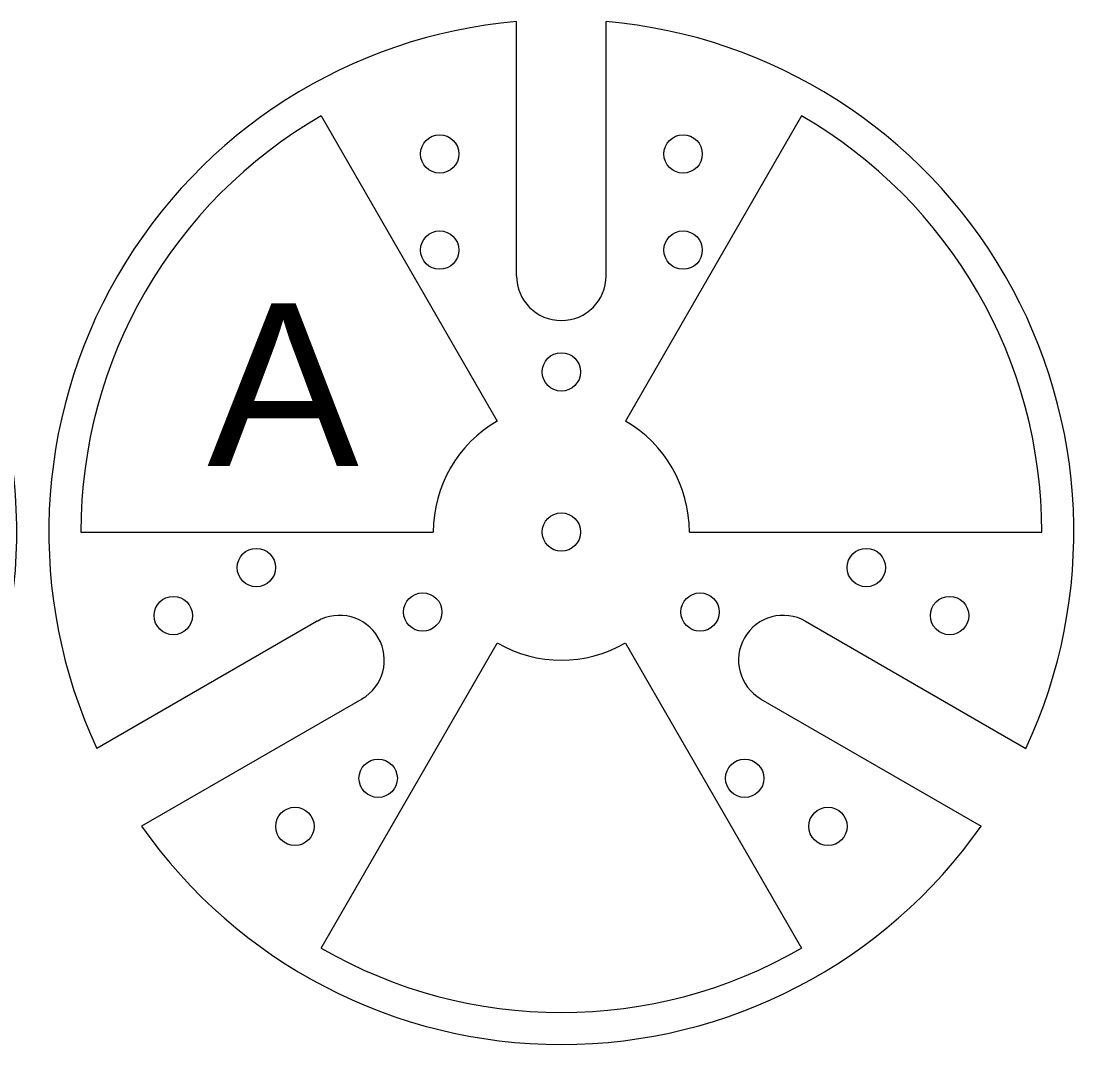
# Model space of a CAD drawing. Header units: millimetres. Extents: x -299 to 252, y -245 to 245.
# Drawn here: x -134.3 to 33.5, y 85.3 to 245 of the extents above; entities that cross this region are included whole.
import ezdxf

# ---------------------------------------------------------------- set-up
doc = ezdxf.new("R2010")
doc.units = ezdxf.units.MM
doc.header["$MEASUREMENT"] = 0
doc.styles.add('0', font='arial.ttf', dxfattribs={"height": 1})

msp = doc.modelspace()

# ---------------------------------------------------------------- linework, layer by layer
at = {"lineweight": 9}
for points, knots in [([(-142.4863, 131.5187), (-131.4665, 155.1691), (-132.6726, 182.7074), (-145.7177, 205.3038), (-145.7177, 205.3038), (-158.7627, 227.9003), (-182.0077, 242.7153), (-207.9992, 244.9988)], [0, 0, 0, 0, 0.33333333, 0.33333333, 0.33333333, 0.33333333, 1, 1, 1, 1]), ([(-57.0018, 244.9988), (-82.9933, 242.7153), (-106.2382, 227.9003), (-119.2833, 205.3038), (-119.2833, 205.3038), (-132.3284, 182.7074), (-133.5344, 155.1691), (-122.5147, 131.5187)], [0, 0, 0, 0, 0.33333333, 0.33333333, 0.33333333, 0.33333333, 1, 1, 1, 1]), ([(22.5137, 131.5187), (33.5335, 155.1691), (32.3274, 182.7074), (19.2823, 205.3038), (19.2823, 205.3038), (6.2373, 227.9003), (-17.0077, 242.7153), (-42.9992, 244.9988)], [0, 0, 0, 0, 0.33333333, 0.33333333, 0.33333333, 0.33333333, 1, 1, 1, 1]), ([(-65.9919, 224.319), (-65.9919, 225.9731), (-67.3328, 227.3141), (-68.987, 227.3141), (-68.987, 227.3141), (-70.6411, 227.3141), (-71.9821, 225.9731), (-71.9821, 224.319), (-71.9821, 224.319), (-71.9821, 222.6648), (-70.6411, 221.3239), (-68.987, 221.3239), (-68.987, 221.3239), (-67.3328, 221.3239), (-65.9919, 222.6648), (-65.9919, 224.319)], [0, 0, 0, 0, 0.2, 0.2, 0.2, 0.2, 0.4, 0.4, 0.4, 0.4, 0.6, 0.6, 0.6, 0.6, 1, 1, 1, 1]), ([(-27.9977, 224.319), (-27.9977, 225.9731), (-29.3387, 227.3141), (-30.9928, 227.3141), (-30.9928, 227.3141), (-32.6469, 227.3141), (-33.9879, 225.9731), (-33.9879, 224.319), (-33.9879, 224.319), (-33.9879, 222.6648), (-32.6469, 221.3239), (-30.9928, 221.3239), (-30.9928, 221.3239), (-29.3387, 221.3239), (-27.9977, 222.6648), (-27.9977, 224.319)], [0, 0, 0, 0, 0.2, 0.2, 0.2, 0.2, 0.4, 0.4, 0.4, 0.4, 0.6, 0.6, 0.6, 0.6, 1, 1, 1, 1]), ([(-65.9919, 209.3118), (-65.9919, 210.966), (-67.3328, 212.3069), (-68.987, 212.3069), (-68.987, 212.3069), (-70.6411, 212.3069), (-71.9821, 210.966), (-71.9821, 209.3118), (-71.9821, 209.3118), (-71.9821, 207.6577), (-70.6411, 206.3167), (-68.987, 206.3167), (-68.987, 206.3167), (-67.3328, 206.3167), (-65.9919, 207.6577), (-65.9919, 209.3118)], [0, 0, 0, 0, 0.2, 0.2, 0.2, 0.2, 0.4, 0.4, 0.4, 0.4, 0.6, 0.6, 0.6, 0.6, 1, 1, 1, 1]), ([(-27.9977, 209.3118), (-27.9977, 210.966), (-29.3387, 212.3069), (-30.9928, 212.3069), (-30.9928, 212.3069), (-32.6469, 212.3069), (-33.9879, 210.966), (-33.9879, 209.3118), (-33.9879, 209.3118), (-33.9879, 207.6577), (-32.6469, 206.3167), (-30.9928, 206.3167), (-30.9928, 206.3167), (-29.3387, 206.3167), (-27.9977, 207.6577), (-27.9977, 209.3118)], [0, 0, 0, 0, 0.2, 0.2, 0.2, 0.2, 0.4, 0.4, 0.4, 0.4, 0.6, 0.6, 0.6, 0.6, 1, 1, 1, 1]), ([(-56.9961, 205.3113), (-56.9961, 201.4477), (-53.864, 198.3157), (-50.0005, 198.3157), (-50.0005, 198.3157), (-46.1369, 198.3157), (-43.0049, 201.4477), (-43.0049, 205.3113)], [0, 0, 0, 0, 0.33333333, 0.33333333, 0.33333333, 0.33333333, 1, 1, 1, 1]), ([(-47.0054, 190.3042), (-47.0054, 191.9583), (-48.3463, 193.2992), (-50.0005, 193.2992), (-50.0005, 193.2992), (-51.6546, 193.2992), (-52.9956, 191.9583), (-52.9956, 190.3042), (-52.9956, 190.3042), (-52.9956, 188.65), (-51.6546, 187.3091), (-50.0005, 187.3091), (-50.0005, 187.3091), (-48.3463, 187.3091), (-47.0054, 188.65), (-47.0054, 190.3042)], [0, 0, 0, 0, 0.2, 0.2, 0.2, 0.2, 0.4, 0.4, 0.4, 0.4, 0.6, 0.6, 0.6, 0.6, 1, 1, 1, 1]), ([(-47.0054, 165.3063), (-47.0054, 166.9605), (-48.3463, 168.3014), (-50.0005, 168.3014), (-50.0005, 168.3014), (-51.6546, 168.3014), (-52.9956, 166.9605), (-52.9956, 165.3063), (-52.9956, 165.3063), (-52.9956, 163.6522), (-51.6546, 162.3112), (-50.0005, 162.3112), (-50.0005, 162.3112), (-48.3463, 162.3112), (-47.0054, 163.6522), (-47.0054, 165.3063)], [0, 0, 0, 0, 0.2, 0.2, 0.2, 0.2, 0.4, 0.4, 0.4, 0.4, 0.6, 0.6, 0.6, 0.6, 1, 1, 1, 1]), ([(-94.6092, 159.7607), (-94.6092, 161.4148), (-95.9502, 162.7557), (-97.6043, 162.7557), (-97.6043, 162.7557), (-99.2584, 162.7557), (-100.5994, 161.4148), (-100.5994, 159.7607), (-100.5994, 159.7607), (-100.5994, 158.1065), (-99.2584, 156.7656), (-97.6043, 156.7656), (-97.6043, 156.7656), (-95.9502, 156.7656), (-94.6092, 158.1065), (-94.6092, 159.7607)], [0, 0, 0, 0, 0.2, 0.2, 0.2, 0.2, 0.4, 0.4, 0.4, 0.4, 0.6, 0.6, 0.6, 0.6, 1, 1, 1, 1]), ([(0.5985, 159.7607), (0.5985, 161.4148), (-0.7425, 162.7557), (-2.3966, 162.7557), (-2.3966, 162.7557), (-4.0508, 162.7557), (-5.3917, 161.4148), (-5.3917, 159.7607), (-5.3917, 159.7607), (-5.3917, 158.1065), (-4.0508, 156.7656), (-2.3966, 156.7656), (-2.3966, 156.7656), (-0.7425, 156.7656), (0.5985, 158.1065), (0.5985, 159.7607)], [0, 0, 0, 0, 0.2, 0.2, 0.2, 0.2, 0.4, 0.4, 0.4, 0.4, 0.6, 0.6, 0.6, 0.6, 1, 1, 1, 1]), ([(-107.5844, 152.2677), (-107.5844, 153.9218), (-108.9253, 155.2627), (-110.5795, 155.2627), (-110.5795, 155.2627), (-112.2336, 155.2627), (-113.5746, 153.9218), (-113.5746, 152.2677), (-113.5746, 152.2677), (-113.5746, 150.6135), (-112.2336, 149.2726), (-110.5795, 149.2726), (-110.5795, 149.2726), (-108.9253, 149.2726), (-107.5844, 150.6135), (-107.5844, 152.2677)], [0, 0, 0, 0, 0.2, 0.2, 0.2, 0.2, 0.4, 0.4, 0.4, 0.4, 0.6, 0.6, 0.6, 0.6, 1, 1, 1, 1]), ([(-68.6377, 152.818), (-68.6377, 154.4721), (-69.9787, 155.8131), (-71.6328, 155.8131), (-71.6328, 155.8131), (-73.2869, 155.8131), (-74.6279, 154.4721), (-74.6279, 152.818), (-74.6279, 152.818), (-74.6279, 151.1638), (-73.2869, 149.8229), (-71.6328, 149.8229), (-71.6328, 149.8229), (-69.9787, 149.8229), (-68.6377, 151.1638), (-68.6377, 152.818)], [0, 0, 0, 0, 0.2, 0.2, 0.2, 0.2, 0.4, 0.4, 0.4, 0.4, 0.6, 0.6, 0.6, 0.6, 1, 1, 1, 1]), ([(-25.3519, 152.818), (-25.3519, 154.4721), (-26.6928, 155.8131), (-28.347, 155.8131), (-28.347, 155.8131), (-30.0011, 155.8131), (-31.342, 154.4721), (-31.342, 152.818), (-31.342, 152.818), (-31.342, 151.1638), (-30.0011, 149.8229), (-28.347, 149.8229), (-28.347, 149.8229), (-26.6928, 149.8229), (-25.3519, 151.1638), (-25.3519, 152.818)], [0, 0, 0, 0, 0.2, 0.2, 0.2, 0.2, 0.4, 0.4, 0.4, 0.4, 0.6, 0.6, 0.6, 0.6, 1, 1, 1, 1]), ([(13.5948, 152.2677), (13.5948, 153.9218), (12.2538, 155.2627), (10.5997, 155.2627), (10.5997, 155.2627), (8.9456, 155.2627), (7.6046, 153.9218), (7.6046, 152.2677), (7.6046, 152.2677), (7.6046, 150.6135), (8.9456, 149.2726), (10.5997, 149.2726), (10.5997, 149.2726), (12.2538, 149.2726), (13.5948, 150.6135), (13.5948, 152.2677)], [0, 0, 0, 0, 0.2, 0.2, 0.2, 0.2, 0.4, 0.4, 0.4, 0.4, 0.6, 0.6, 0.6, 0.6, 1, 1, 1, 1]), ([(-81.1315, 139.2454), (-77.7855, 141.1771), (-76.639, 145.4555), (-78.5707, 148.8014), (-78.5707, 148.8014), (-80.5023, 152.1474), (-84.7807, 153.294), (-88.1267, 151.3623)], [0, 0, 0, 0, 0.33333333, 0.33333333, 0.33333333, 0.33333333, 1, 1, 1, 1]), ([(-11.853, 151.3623), (-15.199, 153.294), (-19.4774, 152.1474), (-21.4091, 148.8014), (-21.4091, 148.8014), (-23.3408, 145.4555), (-22.1942, 141.1771), (-18.8482, 139.2454)], [0, 0, 0, 0, 0.33333333, 0.33333333, 0.33333333, 0.33333333, 1, 1, 1, 1]), ([(-75.6016, 126.8677), (-75.6016, 128.5218), (-76.9425, 129.8627), (-78.5966, 129.8627), (-78.5966, 129.8627), (-80.2508, 129.8627), (-81.5917, 128.5218), (-81.5917, 126.8677), (-81.5917, 126.8677), (-81.5917, 125.2135), (-80.2508, 123.8726), (-78.5966, 123.8726), (-78.5966, 123.8726), (-76.9425, 123.8726), (-75.6016, 125.2135), (-75.6016, 126.8677)], [0, 0, 0, 0, 0.2, 0.2, 0.2, 0.2, 0.4, 0.4, 0.4, 0.4, 0.6, 0.6, 0.6, 0.6, 1, 1, 1, 1]), ([(-18.388, 126.8677), (-18.388, 128.5218), (-19.729, 129.8627), (-21.3831, 129.8627), (-21.3831, 129.8627), (-23.0373, 129.8627), (-24.3782, 128.5218), (-24.3782, 126.8677), (-24.3782, 126.8677), (-24.3782, 125.2135), (-23.0373, 123.8726), (-21.3831, 123.8726), (-21.3831, 123.8726), (-19.729, 123.8726), (-18.388, 125.2135), (-18.388, 126.8677)], [0, 0, 0, 0, 0.2, 0.2, 0.2, 0.2, 0.4, 0.4, 0.4, 0.4, 0.6, 0.6, 0.6, 0.6, 1, 1, 1, 1]), ([(-88.5979, 119.3535), (-88.5979, 121.0076), (-89.9388, 122.3486), (-91.593, 122.3486), (-91.593, 122.3486), (-93.2471, 122.3486), (-94.5881, 121.0076), (-94.5881, 119.3535), (-94.5881, 119.3535), (-94.5881, 117.6993), (-93.2471, 116.3584), (-91.593, 116.3584), (-91.593, 116.3584), (-89.9388, 116.3584), (-88.5979, 117.6993), (-88.5979, 119.3535)], [0, 0, 0, 0, 0.2, 0.2, 0.2, 0.2, 0.4, 0.4, 0.4, 0.4, 0.6, 0.6, 0.6, 0.6, 1, 1, 1, 1]), ([(-5.3917, 119.3535), (-5.3917, 121.0076), (-6.7327, 122.3486), (-8.3868, 122.3486), (-8.3868, 122.3486), (-10.0409, 122.3486), (-11.3819, 121.0076), (-11.3819, 119.3535), (-11.3819, 119.3535), (-11.3819, 117.6993), (-10.0409, 116.3584), (-8.3868, 116.3584), (-8.3868, 116.3584), (-6.7327, 116.3584), (-5.3917, 117.6993), (-5.3917, 119.3535)], [0, 0, 0, 0, 0.2, 0.2, 0.2, 0.2, 0.4, 0.4, 0.4, 0.4, 0.6, 0.6, 0.6, 0.6, 1, 1, 1, 1]), ([(-115.517, 119.3989), (-100.5444, 98.0308), (-76.0921, 85.3069), (-50.0005, 85.3069), (-50.0005, 85.3069), (-23.9088, 85.3069), (0.5435, 98.0308), (15.5161, 119.3989)], [0, 0, 0, 0, 0.33333333, 0.33333333, 0.33333333, 0.33333333, 1, 1, 1, 1])]:
    msp.add_open_spline(points, degree=3, knots=knots, dxfattribs=at)
for points in [[(-56.9961, 205.3007), (-56.9961, 205.3007), (-56.9961, 244.9882), (-56.9961, 244.9882)], [(-43.0049, 205.3007), (-43.0049, 205.3007), (-43.0049, 244.9882), (-43.0049, 244.9882)], [(-87.5004, 230.2629), (-110.708, 216.8651), (-125.0046, 192.1036), (-125.0046, 165.3063)], [(-87.4972, 230.2562), (-87.4972, 230.2562), (-60.0017, 182.6312), (-60.0017, 182.6312)], [(-12.5037, 230.2562), (-12.5037, 230.2562), (-39.9992, 182.6312), (-39.9992, 182.6312)], [(25.0036, 165.3063), (25.0036, 192.1036), (10.707, 216.8651), (-12.5005, 230.2629)], [(-59.9959, 182.6202), (-66.1817, 179.049), (-69.9924, 172.449), (-69.9924, 165.3063)], [(-30.0085, 165.3063), (-30.0085, 172.449), (-33.8192, 179.049), (-40.005, 182.6202)], [(-125.0046, 165.2957), (-125.0046, 165.2957), (-69.9924, 165.2957), (-69.9924, 165.2957)], [(-30.0085, 165.2957), (-30.0085, 165.2957), (25.0036, 165.2957), (25.0036, 165.2957)], [(-88.1322, 151.3681), (-88.1322, 151.3681), (-122.5069, 131.5137), (-122.5069, 131.5137)], [(-11.8687, 151.3681), (-11.8687, 151.3681), (22.506, 131.5137), (22.506, 131.5137)], [(-87.4972, 100.3564), (-87.4972, 100.3564), (-60.0017, 147.9814), (-60.0017, 147.9814)], [(-59.9959, 147.9925), (-53.8106, 144.4217), (-46.1903, 144.4217), (-40.005, 147.9925)], [(-39.9992, 147.9814), (-39.9992, 147.9814), (-12.5037, 100.3564), (-12.5037, 100.3564)], [(-81.1472, 139.2396), (-81.1472, 139.2396), (-115.5219, 119.3852), (-115.5219, 119.3852)], [(-18.8537, 139.2396), (-18.8537, 139.2396), (15.521, 119.3852), (15.521, 119.3852)], [(-87.5004, 100.3497), (-64.2952, 86.9531), (-35.7058, 86.9531), (-12.5005, 100.3497)]]:
    msp.add_open_spline(points, degree=3, dxfattribs=at)

# ---------------------------------------------------------------- texts
at = {"color": 250, "style": '0'}
msp.add_text('A', height=25.3999, dxfattribs=at).set_placement((-105.2719, 175.6293))

doc.saveas('drawing.dxf')
